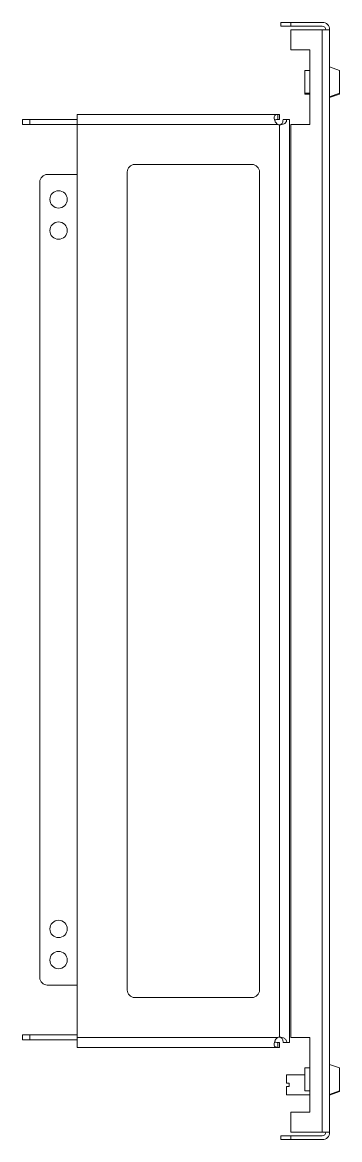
# Model space of a CAD drawing. Extents: x 0 to 127, y -37 to 411.
import ezdxf

# ---------------------------------------------------------------- set-up
doc = ezdxf.new("R2010")
doc.units = 0
doc.layers.get('0').update_dxf_attribs({"linetype": 'CONTINUOUS'})
doc.layers.add('Корпуса', color=7, linetype='CONTINUOUS')

# ---------------------------------------------------------------- blocks, each defined once
blk = doc.blocks.new('*U29')
at = {"color": 7, "linetype": 'Continuous', "lineweight": 15}
for p, q in [((103.6, 409.5), (103.6, 411)), ((103.6, 411), (107.6, 411)), ((107.6, 409.5), (103.6, 409.5)), ((107.6, 411), (107.6, 409.5)), ((120.1, 411), (107.6, 411)), ((120.1, 409.5), (107.6, 409.5)), ((107.6, 400), (107.6, 408)), ((107.6, 408), (120.1, 408)), ((120.1, 408), (120.1, -34)), ((122.7, 408), (120.1, 408)), ((123.1, 408), (122.7, 408)), ((123.1, -34), (123.1, 408)), ((107.6, 400), (115.1, 400)), ((115.1, 400), (115.1, 370)), ((113.1, 391.75), (113.1, 382.55)), ((115.1, 391.75), (113.1, 391.75)), ((127.1, 391.75), (123.1, 393.15)), ((127.1, 391.75), (127.1, 382.55)), ((113.1, 382.55), (113.1, 382.25)), ((113.1, 382.55), (115.1, 382.55)), ((113.1, 382.25), (115.1, 382.25)), ((123.1, 381.15), (127.1, 382.55)), ((123.1, 380.85), (127.1, 382.25)), ((127.1, 382.55), (127.1, 382.25)), ((0, 372), (0, 370)), ((3, 372), (0, 372)), ((3, 370), (3, 372)), ((3, 372), (22, 372)), ((22, 374), (22, 370)), ((102.36, 374), (22, 374)), ((102.36, 374), (102.36, 372)), ((102.36, 374), (103, 374)), ((103, 372), (102.36, 372)), ((103, 374), (103, 372)), ((105.94, 372), (104.47, 372)), ((107, 372), (105.94, 372)), ((107, 372), (107, 2)), ((0, 370), (3, 370)), ((3, 370), (22, 370)), ((22, 370), (22, 4)), ((22, 370), (102.36, 370)), ((103, 369.9), (103, 4.1)), ((115.1, 370), (107.6, 370)), ((107.6, 4), (107.6, 370)), ((45, 354), (92, 354)), ((22, 350), (10, 350)), ((42, 23), (42, 351)), ((95, 351), (95, 23)), ((7, 347), (7, 28)), ((10, 25), (22, 25)), ((92, 20), (45, 20)), ((0, 5), (0, 3)), ((0, 5), (3, 5)), ((3, 3), (3, 5)), ((3, 5), (22, 5)), ((0, 3), (3, 3)), ((22, 3), (3, 3)), ((102.36, 4), (22, 4)), ((22, 4), (22, 0)), ((22, 0), (102.36, 0)), ((102.36, 2), (102.36, 0)), ((103, 2), (102.36, 2)), ((103, 0), (102.36, 0)), ((103, 2), (103, 0)), ((104.47, 2), (105.94, 2)), ((105.94, 2), (107, 2)), ((107.6, 4), (115.1, 4)), ((115.1, 4), (115.1, -26)), ((113.1, -8.25), (113.1, -17.45)), ((115.1, -8.25), (113.1, -8.25)), ((127.1, -8.25), (123.1, -6.85)), ((127.1, -8.25), (127.1, -17.45)), ((113.1, -11), (105.82, -11)), ((105.82, -11), (105.82, -14.35)), ((105.82, -14.35), (106.82, -14.35)), ((105.82, -15.65), (105.82, -19)), ((106.82, -15.65), (105.82, -15.65)), ((106.82, -14.35), (106.82, -15.65)), ((113.1, -17.45), (115.1, -17.45)), ((123.1, -18.85), (127.1, -17.45)), ((123.1, -19.15), (127.1, -17.75)), ((127.1, -17.45), (127.1, -17.75)), ((105.82, -19), (115.1, -19)), ((107.6, -34), (107.6, -26)), ((115.1, -26), (107.6, -26)), ((103.6, -37), (103.6, -35.5)), ((107.6, -35.5), (103.6, -35.5)), ((120.1, -34), (107.6, -34)), ((120.1, -35.5), (107.6, -35.5)), ((107.6, -35.5), (107.6, -37)), ((122.7, -34), (120.1, -34)), ((122.7, -34), (123.1, -34)), ((107.6, -37), (103.6, -37)), ((107.6, -37), (120.1, -37))]:
    blk.add_line(p, q, dxfattribs=at)
for centre in [(14.5, 340), (14.5, 327.5), (14.5, 47.5), (14.5, 35)]:
    blk.add_circle(centre, 3.5, dxfattribs=at)
for centre, radius, start, end in [((120.1, 408), 3, 0, 90), ((120.1, 408), 1.5, 0, 90), ((103, 372), 2.1, 252.2472, 270), ((45, 351), 3, 90, 180), ((92, 351), 3, 0, 90), ((10, 347), 3, 90, 180), ((10, 28), 3, 180, 270), ((45, 23), 3, 180, 270), ((92, 23), 3, 270, 0), ((103, 2), 2.1, 90, 107.7528), ((120.1, -34), 3, 270, 0), ((120.1, -34), 1.5, 270, 0)]:
    blk.add_arc(centre, radius, start, end, dxfattribs=at)
for points, knots in [([(102.36, 370), (102.1, 370.22), (101.56, 370.68), (101.09, 371.59), (100.9, 372.45), (100.89, 373.19), (101.07, 373.72), (101.54, 373.96), (102.04, 374), (102.32, 374), (102.36, 374)], [0, 0, 0, 0, 0.143421, 0.29117, 0.422246, 0.56124, 0.714079, 0.855061, 0.981886, 1, 1, 1, 1]), ([(101.08, 371.81), (101.15, 371.84), (101.34, 371.95), (101.79, 371.99), (102.17, 372), (102.36, 372)], [0, 0, 0, 0, 0.230735, 0.616347, 1, 1, 1, 1]), ([(105.94, 372), (105.89, 371.75), (105.79, 371.25), (105.41, 370.66), (104.81, 370.24), (103.99, 369.98), (103.33, 369.93), (103, 369.9)], [0, 0, 0, 0, 0.182045, 0.365054, 0.531931, 0.767926, 1, 1, 1, 1]), ([(104.47, 372), (104.43, 371.64), (104.38, 371.11), (104.1, 370.46), (103.74, 370.11), (103.34, 369.95), (103.09, 369.91), (103, 369.9)], [0, 0, 0, 0, 0.365736, 0.553857, 0.743804, 0.905998, 1, 1, 1, 1]), ([(102.36, 0), (102.1, 0.01), (101.56, 0.03), (101.09, 0.28), (100.9, 0.79), (100.89, 1.5), (101.07, 2.4), (101.54, 3.29), (102.04, 3.78), (102.32, 3.98), (102.36, 4)], [0, 0, 0, 0, 0.1434213, 0.2911701, 0.4222473, 0.5612414, 0.7140816, 0.8550592, 0.9818863, 1, 1, 1, 1]), ([(102.36, 2), (102.09, 2.01), (101.67, 2.01), (101.24, 2.09), (101.12, 2.19), (101.08, 2.23)], [0, 0, 0, 0, 0.550269, 0.831896, 1, 1, 1, 1]), ([(103, 4.1), (103.34, 4.06), (104.09, 3.97), (104.99, 3.67), (105.58, 3.15), (105.86, 2.59), (105.91, 2.18), (105.94, 2)], [0, 0, 0, 0, 0.242861, 0.534693, 0.703606, 0.873811, 1, 1, 1, 1]), ([(103, 4.1), (103.17, 4.06), (103.51, 3.98), (103.93, 3.71), (104.24, 3.27), (104.42, 2.69), (104.45, 2.23), (104.47, 2)], [0, 0, 0, 0, 0.17843, 0.357266, 0.527903, 0.764075, 1, 1, 1, 1])]:
    blk.add_open_spline(points, degree=3, knots=knots, dxfattribs=at)

msp = doc.modelspace()

# ---------------------------------------------------------------- block references
at = {"layer": 'Корпуса', "color": 0}
msp.add_blockref('*U29', (0, 0), dxfattribs=at)

doc.saveas('drawing.dxf')
